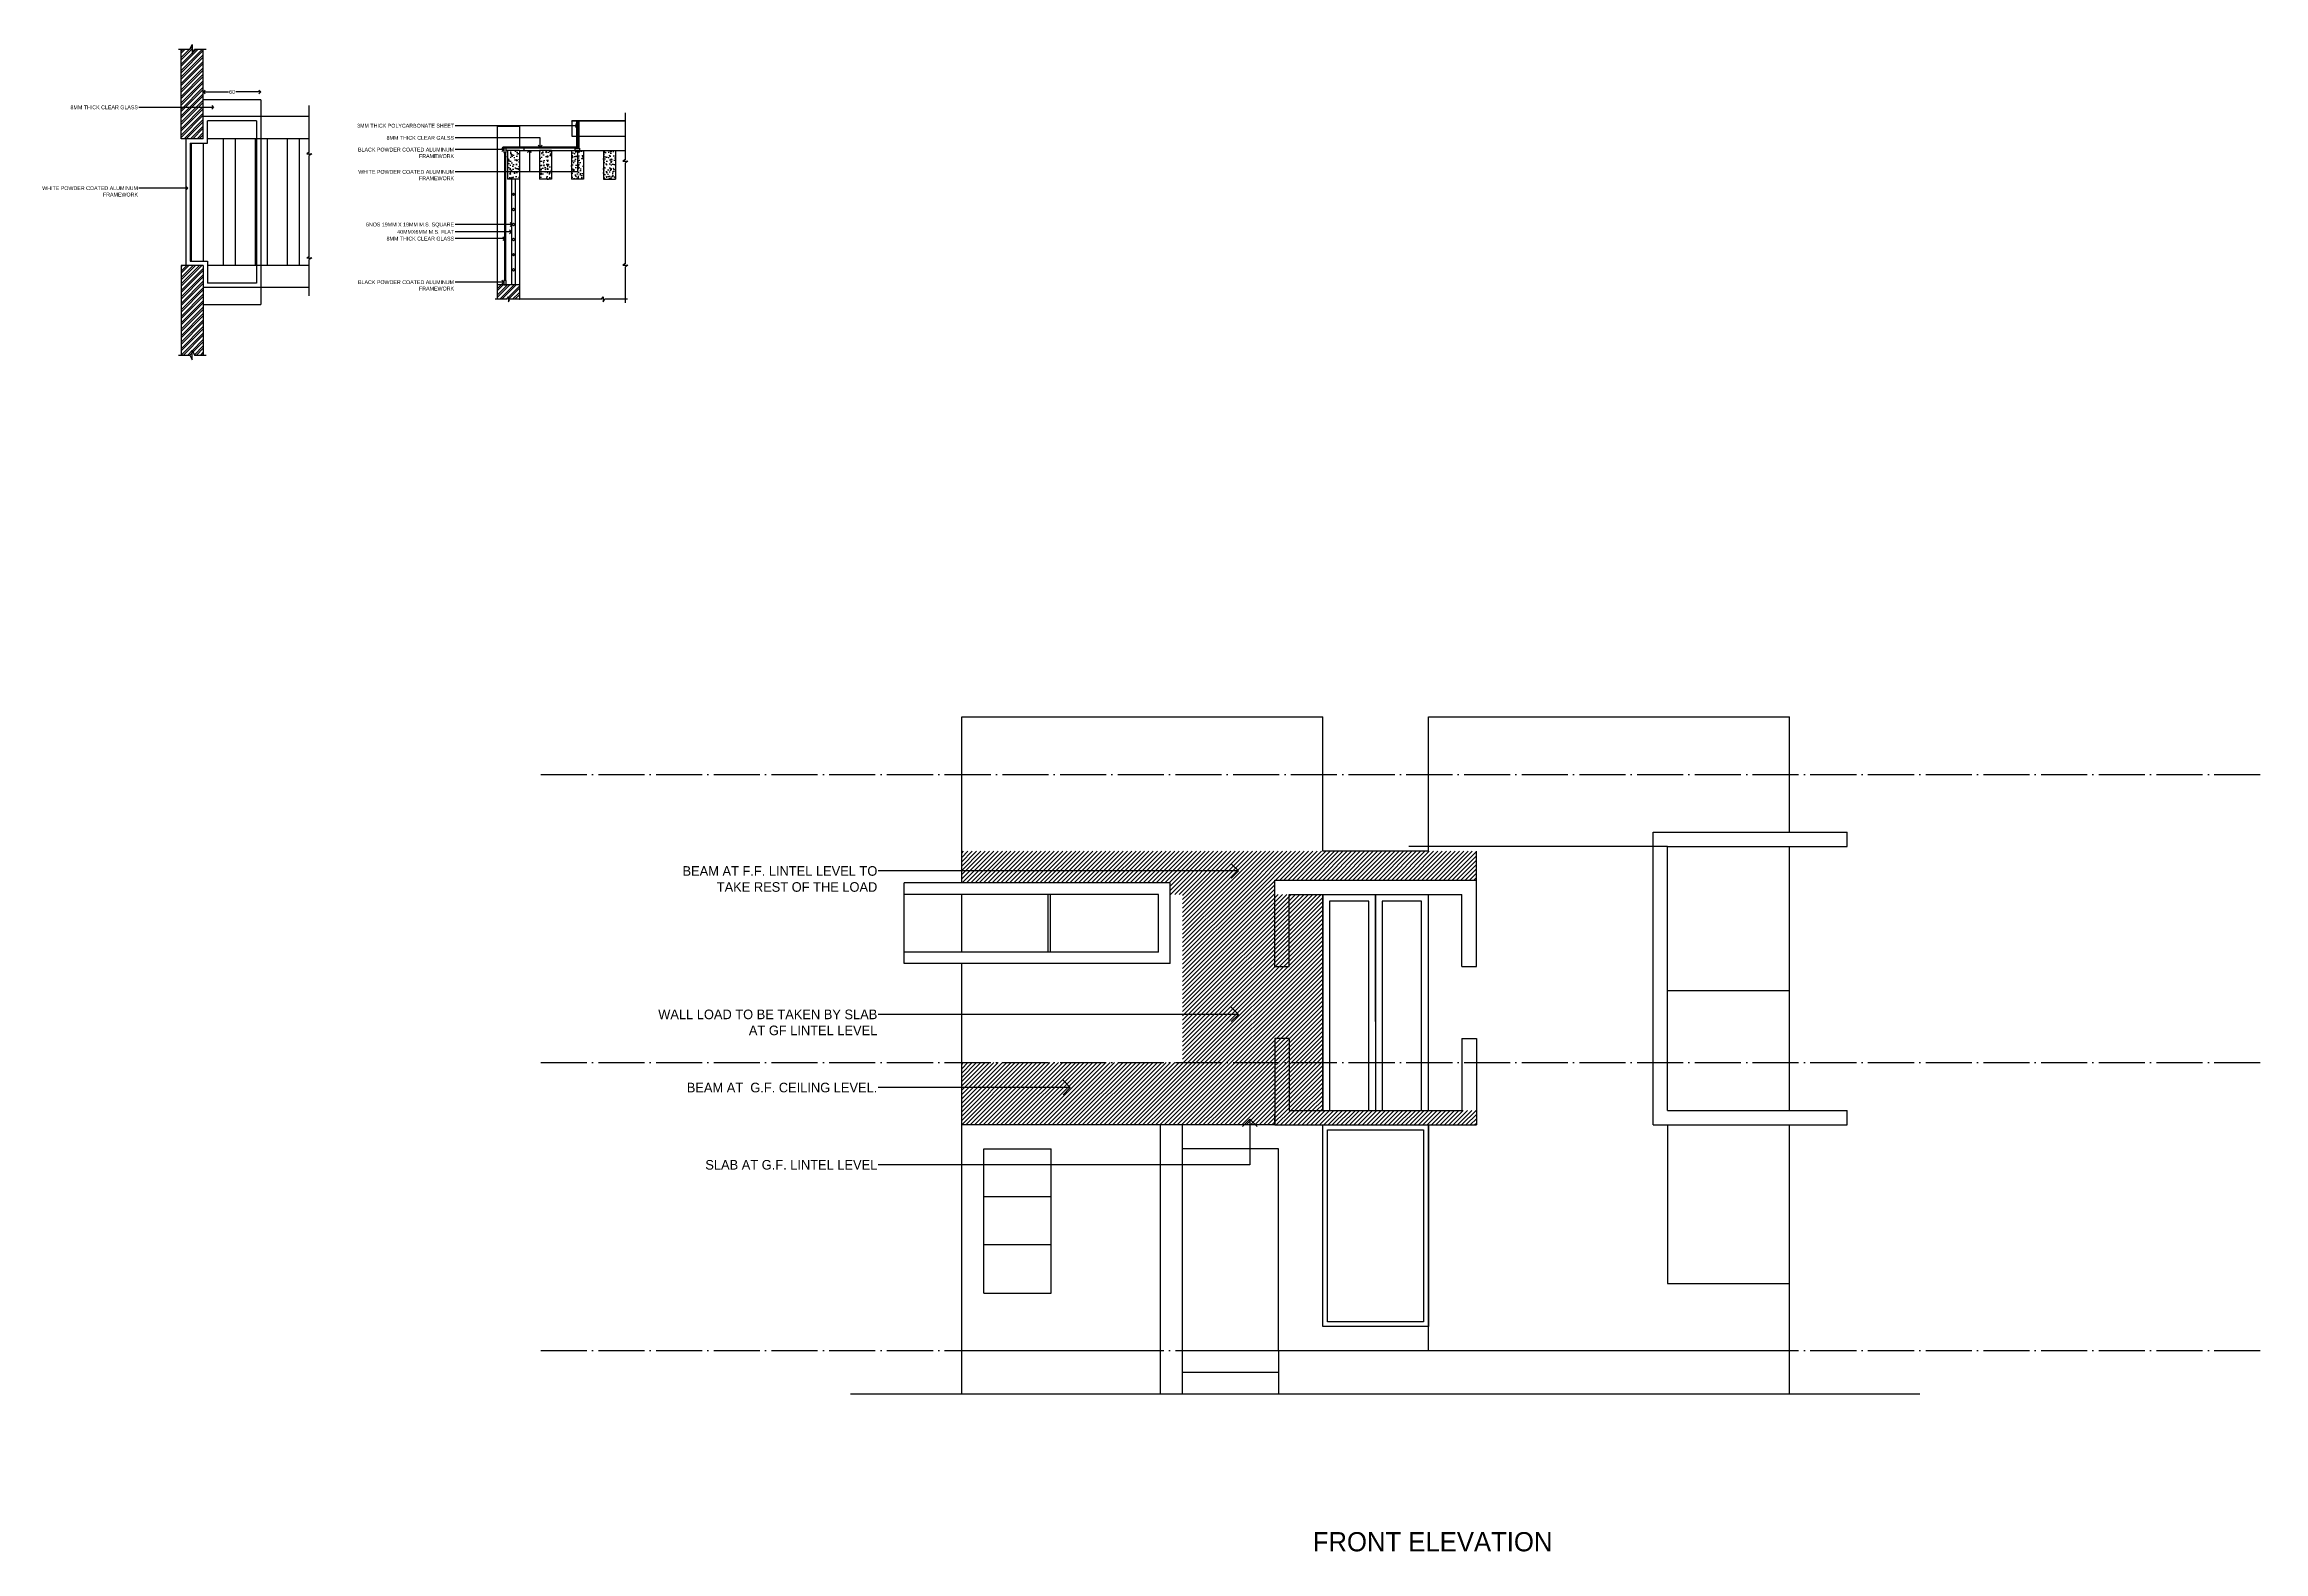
# Model space of a CAD drawing. Header units: metres. Extents: x -16 to 65907, y -5261 to 15511.
# Drawn here: x 18627 to 20938, y -5261 to -3692 of the extents above; entities that cross this region are included whole.
import ezdxf

# ---------------------------------------------------------------- set-up
doc = ezdxf.new("R2010")
doc.units = ezdxf.units.M
doc.header["$PDMODE"] = 67
doc.header["$PDSIZE"] = -5
doc.linetypes.add('ACAD_ISO04W100', pattern=[30, 24, -3, 0, -3])
doc.layers.get('0').update_dxf_attribs({"color": 6})
for name, color, linetype in [('BC-DIMENSION', 8, 'Continuous'), ('BC-GREYCOLOR', 8, 'Continuous'), ('BC-HATCH', 8, 'Continuous'), ('BC-TEXT', 7, 'Continuous'), ('BC-WALLS', 1, 'Continuous'), ('BC-WHITECOLOR', 7, 'Continuous')]:
    doc.layers.add(name, color=color, linetype=linetype)
doc.styles.add('BC-1IN10-1', font='FreeSans.ttf', dxfattribs={"height": 2})
doc.styles.add('BC-1IN10-2', font='FreeSans.ttf', dxfattribs={"height": 4})
doc.styles.get("Standard").update_dxf_attribs({"font": 'FreeSans.ttf'})
doc.dimstyles.new('BC-1IN10-1', dxfattribs={"dimtxt": 2, "dimasz": 2, "dimexe": 0.18, "dimexo": 0.0625, "dimgap": 1, "dimtad": 0, "dimtoh": 1, "dimzin": 12, "dimdsep": 46, "dimtxsty": 'BC-1IN10-1', "dimblk": 'OPEN90', "dimcen": 0.09, "dimse1": 1, "dimse2": 1, "dimclrd": 256, "dimclre": 256, "dimclrt": 7, "dimadec": 0, "dimazin": 0, "dimtfac": 1, "dimtdec": 1, "dimtofl": 0, "dimtmove": 1, "dimatfit": 3, "dimldrblk": 'OPEN90', "dimfxl": 1, "dimtolj": 1, "dimtzin": 0, "dimlwd": -1, "dimarcsym": 0})
doc.dimstyles.new('BC-1IN10-2', dxfattribs={"dimtxt": 4, "dimasz": 4, "dimexe": 0.18, "dimexo": 0.0625, "dimgap": 1, "dimtad": 0, "dimtoh": 1, "dimzin": 12, "dimdsep": 46, "dimtxsty": 'BC-1IN10-2', "dimblk": 'OPEN90', "dimcen": 0.09, "dimse1": 1, "dimse2": 1, "dimclrd": 256, "dimclre": 256, "dimclrt": 7, "dimadec": 0, "dimazin": 0, "dimtfac": 1, "dimtdec": 1, "dimtofl": 0, "dimtmove": 1, "dimatfit": 3, "dimldrblk": 'OPEN90', "dimfxl": 1, "dimtolj": 1, "dimtzin": 0, "dimlwd": -1, "dimarcsym": 0})

# ---------------------------------------------------------------- blocks, each defined once
blk = doc.blocks.new('_OPEN90')
at = {"color": 0, "linetype": 'ByBlock'}
for p, q in [((0, 0), (-1, 0)), ((-0.5, 0.5), (0, 0)), ((0, 0), (-0.5, -0.5))]:
    blk.add_line(p, q, dxfattribs=at)
blk = doc.blocks.new('*D2567')
at = {"layer": 'BC-TEXT'}
for p, q in [((18796.5, -3741.6), (18818.7, -3741.6)), ((18848.5, -3741.6), (18826.3, -3741.6))]:
    blk.add_line(p, q, dxfattribs=at)
at = {"layer": 'Defpoints', "color": 0}
for p in [(18792.5, -3741.6), (18792.5, -3767.3), (18852.5, -3767.3)]:
    blk.add_point(p, dxfattribs=at)
at = {"layer": 'BC-TEXT', "xscale": 4, "yscale": 4, "zscale": 4, "rotation": 180}
blk.add_blockref('_OPEN90', (18792.5, -3741.6), dxfattribs=at)
at = {"layer": 'BC-TEXT', "xscale": 4, "yscale": 4, "zscale": 4}
blk.add_blockref('_OPEN90', (18852.5, -3741.6), dxfattribs=at)
at = {"layer": 'BC-TEXT', "color": 7, "insert": (18822.5, -3741.6), "char_height": 4, "attachment_point": 5, "style": 'BC-1IN10-2'}
blk.add_mtext('\\A1;60', dxfattribs=at)

msp = doc.modelspace()

# ---------------------------------------------------------------- hatches: boundary and pattern name
at = {"layer": 'BC-HATCH'}
h = msp.add_hatch(dxfattribs=at)
h.set_pattern_fill('ANSI32', color=256, scale=0.5, style=0)
h.paths.add_polyline_path([(18792.512, -3790.33), (18792.512, -3697.083), (18783.52, -3697.083), (18781.012, -3702.083), (18781.012, -3692.083), (18778.504, -3697.083), (18769.512, -3697.083), (18769.512, -3790.33)])
h.paths.add_polyline_path([(18792.512, -4015.577), (18792.512, -3922.33), (18769.512, -3922.33), (18769.512, -4015.577), (18778.504, -4015.577), (18781.012, -4020.577), (18781.012, -4010.577), (18783.52, -4015.577)])
h = msp.add_hatch(dxfattribs=at)
h.set_pattern_fill('AR-CONC', color=256, scale=0.05, style=0)
h.set_pattern_definition([(50, (646.421, -354.523), (9.1092334, -0.7969543), [0.9525, -10.4775]), (355, (646.421, -354.523), (-1.7621413, 9.552832), [0.762, -8.382]), (100.451, (647.18, -354.59), (7.347125, 8.7558344), [0.8095, -8.9045]), (46.1842, (646.421, -351.983), (13.553952, -2.1021164), [1.42875, -15.71625]), (96.6356, (647.55, -352.158), (11.870212, 12.371278), [1.21425, -13.35675]), (351.184, (646.421, -351.983), (11.87023, 12.371256), [1.143, -12.573]), (21, (647.691, -352.618), (7.580744, -5.113276), [0.9525, -10.4775]), (326, (647.691, -352.618), (3.0901014, 9.2093983), [0.762, -8.382]), (71.4514, (648.3224, -353.044), (10.6708245, 4.096143), [0.8095, -8.9045]), (37.5, (646.4207, -354.5232), (0.15443016, 4.22775194), [0, -8.2804, 0, -8.509, 0, -8.41375]), (7.5, (646.4207, -354.523), (3.3409831, 5.0090287), [0, -4.8514, 0, -8.0899, 0, -3.20675]), (327.5, (643.5886, -354.5232), (6.77952976, -0.2864372), [0, -3.175, 0, -9.906, 0, -13.1445]), (317.5, (642.3186, -354.523), (7.406459, 1.2713246), [0, -4.1275, 0, -6.5786, 0, -9.3345])])
h.paths.add_polyline_path([(19221.674, -3832.479), (19221.674, -3802.479), (19209.174, -3802.479), (19209.174, -3832.479)])
h.paths.add_polyline_path([(19188.353, -3832.479), (19188.353, -3802.479), (19175.853, -3802.479), (19175.853, -3832.479)])
h.paths.add_polyline_path([(19155.033, -3832.479), (19155.033, -3802.479), (19142.533, -3802.479), (19142.533, -3832.479)])
h.paths.add_polyline_path([(19121.712, -3832.479), (19121.712, -3802.479), (19109.212, -3802.479), (19109.212, -3832.479)])
h = msp.add_hatch(dxfattribs=at)
h.set_pattern_fill('ANSI32', color=256, scale=0.5, style=0)
h.set_pattern_definition([(45, (646.4207, -354.523), (-3.367596, 3.367596), []), (45, (648.666, -354.523), (-3.367596, 3.367596), [])])
h.paths.add_polyline_path([(19121.712, -3957.479), (19121.712, -3942.479), (19098.712, -3942.479), (19098.712, -3957.479), (19108.531, -3957.479), (19110.212, -3954.979), (19110.212, -3959.979), (19111.893, -3957.479)])
at = {"layer": 'BC-WHITECOLOR', "linetype": 'Continuous'}
h = msp.add_hatch(dxfattribs=at)
h.set_pattern_fill('ANSI31', color=4, style=0)
h.paths.add_polyline_path([(20118.377, -4562.161), (20118.377, -4532.161), (19582.377, -4532.161), (19582.377, -4565.161), (19799.377, -4565.161), (19799.377, -4577.161), (19812.434, -4577.161), (19908.377, -4577.161), (19908.377, -4562.161)])
h = msp.add_hatch(dxfattribs=at)
h.set_pattern_fill('ANSI31', color=2, style=0)
h.paths.add_polyline_path([(19958.377, -4577.161), (19958.377, -4802.161), (19812.434, -4802.161), (19812.434, -4577.161)])
h = msp.add_hatch(dxfattribs=at)
h.set_pattern_fill('ANSI31', color=5, style=0)
h.paths.add_polyline_path([(19812.434, -4802.161), (19812.434, -4752.161), (19582.377, -4752.161), (19582.377, -4817.161), (19789.434, -4817.161), (19789.434, -4807.161), (19789.434, -4802.161)])
h = msp.add_hatch(dxfattribs=at)
h.set_pattern_fill('ANSI31', color=1, style=0)
h.paths.add_polyline_path([(19789.434, -4802.161), (19789.434, -4817.161), (20118.377, -4817.161), (20118.377, -4802.161)])

# ---------------------------------------------------------------- linework, layer by layer
at = {"layer": 'BC-DIMENSION', "linetype": 'Continuous'}
msp.add_line((20317.377, -4527.161), (20047.972, -4527.161), dxfattribs=at)
at = {"layer": 'BC-GREYCOLOR'}
for p, q in [((18902.884, -3790.33), (18797.012, -3790.33)), ((18813.333, -3790.33), (18813.333, -3922.33)), ((18825.833, -3790.33), (18825.833, -3922.33)), ((18846.653, -3790.33), (18846.653, -3922.33)), ((18859.153, -3790.33), (18859.153, -3922.33)), ((18879.974, -3790.33), (18879.974, -3922.33)), ((18892.474, -3790.33), (18892.474, -3922.33)), ((19176.169, -3771.879), (19176.169, -3787.479)), ((19176.169, -3787.479), (19181.169, -3787.479)), ((19181.169, -3772.479), (19181.169, -3799.179)), ((19183.669, -3772.479), (19183.669, -3799.979)), ((19183.669, -3787.479), (19232.084, -3787.479)), ((18780.012, -3794.83), (18780.012, -3917.83)), ((18792.512, -3794.83), (18792.512, -3917.83)), ((19188.353, -3802.479), (19209.174, -3802.479)), ((19221.674, -3802.479), (19232.084, -3802.479)), ((18902.884, -3922.33), (18797.012, -3922.33)), ((19522.377, -4637.161), (19522.377, -4577.161)), ((19582.377, -4637.161), (19582.377, -4577.161)), ((19958.377, -4577.161), (19958.377, -4802.161)), ((20013.377, -4709.581), (20013.377, -4577.161)), ((20013.377, -4577.161), (20013.377, -4802.161)), ((20068.377, -4802.161), (20068.377, -4577.161))]:
    msp.add_line(p, q, dxfattribs=at)
at = {"layer": 'BC-GREYCOLOR', "linetype": 'ACAD_ISO04W100', "ltscale": 2}
for p, q in [((19143.903, -4452.161), (20938.257, -4452.161)), ((19143.903, -4752.161), (20938.257, -4752.161)), ((19143.903, -5052.161), (20938.257, -5052.161))]:
    msp.add_line(p, q, dxfattribs=at)
at = {"layer": 'BC-GREYCOLOR'}
for points in [[(20006.377, -4802.161), (20006.377, -4584.161), (19965.377, -4584.161), (19965.377, -4802.161)], [(20061.377, -4802.161), (20061.377, -4584.161), (20020.377, -4584.161), (20020.377, -4802.161)]]:
    msp.add_lwpolyline(points, dxfattribs=at)
for points in [[(19958.377, -5027.161), (19958.377, -4817.161), (20068.377, -4817.161), (20068.377, -5027.161)], [(19963.377, -5022.161), (19963.377, -4822.161), (20063.377, -4822.161), (20063.377, -5022.161)]]:
    msp.add_lwpolyline(points, close=True, dxfattribs=at)
at = {"layer": 'BC-TEXT'}
for p, q in [((18852.513, -3749.83), (18792.512, -3749.83)), ((18852.513, -3749.83), (18852.513, -3963.049)), ((18902.884, -3804.393), (18902.884, -3755.863)), ((19232.084, -3811.886), (19232.084, -3763.355)), ((18774.262, -3790.33), (18774.262, -3922.33)), ((18902.884, -3767.33), (18792.512, -3767.33)), ((18848.013, -3771.83), (18797.012, -3771.83)), ((18848.013, -3771.83), (18848.013, -3940.83)), ((19098.712, -3777.479), (19098.712, -3942.479)), ((19121.712, -3777.479), (19098.712, -3777.479)), ((19121.712, -3777.479), (19121.712, -3799.179)), ((19232.084, -3771.579), (19176.169, -3771.579)), ((19176.169, -3771.879), (19176.169, -3771.579)), ((19232.084, -3771.879), (19176.169, -3771.879)), ((19181.169, -3771.879), (19183.669, -3771.879)), ((19181.169, -3772.479), (19181.169, -3771.879)), ((19181.169, -3772.479), (19183.669, -3772.479)), ((19182.103, -3799.979), (19182.103, -3772.479)), ((19182.703, -3799.979), (19182.703, -3772.479)), ((19183.669, -3772.479), (19183.669, -3771.879)), ((18778.762, -3794.83), (18797.012, -3794.83)), ((18778.762, -3794.83), (18778.762, -3917.83)), ((18902.884, -3804.393), (18900.384, -3806.074)), ((18900.384, -3806.074), (18905.384, -3806.074)), ((18905.384, -3806.074), (18902.884, -3807.755)), ((18902.884, -3912.787), (18902.884, -3807.755)), ((19182.103, -3799.179), (19104.58, -3799.179)), ((19104.58, -3799.979), (19104.58, -3799.179)), ((19179.853, -3799.979), (19104.58, -3799.979)), ((19106.312, -3804.479), (19106.312, -3937.979)), ((19107.112, -3804.479), (19107.112, -3937.979)), ((19109.212, -3802.479), (19107.962, -3802.479)), ((19121.712, -3802.479), (19121.712, -3832.479)), ((19121.712, -3802.479), (19142.533, -3802.479)), ((19126.212, -3799.979), (19126.212, -3802.479)), ((19155.033, -3802.479), (19175.853, -3802.479)), ((19182.103, -3799.979), (19182.103, -3799.179)), ((19232.084, -3811.886), (19229.584, -3813.567)), ((19113.462, -3832.479), (19113.462, -3942.479)), ((19117.462, -3832.479), (19117.462, -3942.479)), ((19121.712, -3832.479), (19121.712, -3942.479)), ((19229.584, -3813.567), (19234.584, -3813.567)), ((19234.584, -3813.567), (19232.084, -3815.248)), ((19232.084, -3920.28), (19232.084, -3815.248)), ((18778.762, -3917.83), (18797.012, -3917.83)), ((18902.884, -3912.787), (18900.384, -3914.468)), ((18900.384, -3914.468), (18905.384, -3914.468)), ((18905.384, -3914.468), (18902.884, -3916.149)), ((18902.884, -3953.785), (18902.884, -3916.149)), ((19232.084, -3920.28), (19229.584, -3921.961)), ((19229.584, -3921.961), (19234.584, -3921.961)), ((19234.584, -3921.961), (19232.084, -3923.642)), ((19232.084, -3961.278), (19232.084, -3923.642)), ((18902.884, -3945.33), (18792.512, -3945.33)), ((18848.013, -3940.83), (18797.012, -3940.83)), ((18792.512, -3963.049), (18852.513, -3963.049)), ((19108.531, -3957.479), (19096.412, -3957.479)), ((19108.531, -3957.479), (19110.212, -3954.979)), ((19110.212, -3954.979), (19110.212, -3959.979)), ((19110.212, -3959.979), (19111.893, -3957.479)), ((19207.347, -3957.479), (19111.893, -3957.479)), ((19207.347, -3957.479), (19209.028, -3954.979)), ((19209.028, -3954.979), (19209.028, -3959.979)), ((19209.028, -3959.979), (19210.709, -3957.479)), ((19234.384, -3957.479), (19210.709, -3957.479))]:
    msp.add_line(p, q, dxfattribs=at)
for points in [[(19115.462, -3849.537), (19114.119, -3848.193), (19115.462, -3846.85), (19116.806, -3848.193)], [(19115.462, -3865.251), (19114.119, -3863.908), (19115.462, -3862.564), (19116.806, -3863.908)], [(19115.462, -3880.965), (19114.119, -3879.622), (19115.462, -3878.278), (19116.806, -3879.622)], [(19115.462, -3896.68), (19114.119, -3895.336), (19115.462, -3893.993), (19116.806, -3895.336)], [(19115.462, -3912.394), (19114.119, -3911.05), (19115.462, -3909.707), (19116.806, -3911.05)], [(19115.462, -3928.108), (19114.119, -3926.765), (19115.462, -3925.421), (19116.806, -3926.765)]]:
    msp.add_lwpolyline(points, close=True, dxfattribs=at)
at = {"layer": 'BC-WALLS'}
for p, q in [((18769.512, -3790.33), (18769.512, -3697.083)), ((18792.512, -3790.33), (18792.512, -3697.083)), ((18792.512, -3790.33), (18769.512, -3790.33)), ((19109.212, -3802.479), (19109.212, -3832.479)), ((19121.712, -3802.479), (19109.212, -3802.479)), ((19121.712, -3802.479), (19121.712, -3832.479)), ((19142.533, -3802.479), (19142.533, -3832.479)), ((19155.033, -3802.479), (19142.533, -3802.479)), ((19155.033, -3802.479), (19155.033, -3832.479)), ((19175.853, -3802.479), (19188.353, -3802.479)), ((19175.853, -3802.479), (19175.853, -3832.479)), ((19188.353, -3802.479), (19188.353, -3832.479)), ((19209.174, -3802.479), (19209.174, -3832.479)), ((19209.174, -3802.479), (19221.674, -3802.479)), ((19221.674, -3802.479), (19221.674, -3832.479)), ((19121.712, -3832.479), (19109.212, -3832.479)), ((19155.033, -3832.479), (19142.533, -3832.479)), ((19188.353, -3832.479), (19175.853, -3832.479)), ((19209.174, -3832.479), (19221.674, -3832.479)), ((18769.512, -3922.33), (18769.512, -4015.577)), ((18792.512, -3922.33), (18769.512, -3922.33)), ((18792.512, -3922.33), (18792.512, -4015.577)), ((19121.712, -3942.479), (19098.712, -3942.479)), ((19098.712, -3942.479), (19098.712, -3957.479)), ((19121.712, -3942.479), (19121.712, -3957.479))]:
    msp.add_line(p, q, dxfattribs=at)
for points in [[(19107.962, -3799.979), (19105.462, -3799.979), (19105.462, -3804.479), (19107.962, -3804.479)], [(19179.853, -3802.479), (19179.853, -3799.979), (19184.353, -3799.979), (19184.353, -3802.479)], [(19107.962, -3937.979), (19105.462, -3937.979), (19105.462, -3942.479), (19107.962, -3942.479)]]:
    msp.add_lwpolyline(points, close=True, dxfattribs=at)
at = {"layer": 'BC-WHITECOLOR'}
for p, q in [((18766.637, -3697.083), (18778.504, -3697.083)), ((18778.504, -3697.083), (18781.012, -3692.083)), ((18781.012, -3692.083), (18781.012, -3702.083)), ((18781.012, -3702.083), (18783.52, -3697.083)), ((18783.52, -3697.083), (18795.387, -3697.083)), ((18797.012, -3794.83), (18797.012, -3771.83)), ((18797.012, -3917.83), (18797.012, -3940.83)), ((18766.637, -4015.577), (18778.504, -4015.577)), ((18778.504, -4015.577), (18781.012, -4020.577)), ((18781.012, -4020.577), (18781.012, -4010.577)), ((18781.012, -4010.577), (18783.52, -4015.577)), ((18783.52, -4015.577), (18795.387, -4015.577)), ((19582.377, -4392.161), (19958.377, -4392.161)), ((19582.377, -4565.161), (19582.377, -4392.161)), ((19958.377, -4532.161), (19958.377, -4392.161)), ((20068.377, -4392.161), (20444.377, -4392.161)), ((20068.377, -4532.161), (20068.377, -4392.161)), ((20444.377, -4512.161), (20444.377, -4392.161)), ((20302.377, -4817.161), (20302.377, -4512.161)), ((20302.377, -4512.161), (20504.377, -4512.161)), ((20317.377, -4527.161), (20504.377, -4527.161)), ((20317.377, -4802.161), (20317.377, -4527.161)), ((20444.377, -4677.161), (20444.377, -4527.161)), ((20504.377, -4527.161), (20504.377, -4512.161)), ((19799.377, -4565.161), (19522.377, -4565.161)), ((19522.377, -4577.161), (19522.377, -4565.161)), ((19799.377, -4649.161), (19799.377, -4565.161)), ((19908.377, -4562.161), (20118.377, -4562.161)), ((19908.377, -4652.161), (19908.377, -4562.161)), ((20118.377, -4652.161), (20118.377, -4562.161)), ((19787.377, -4577.161), (19522.377, -4577.161)), ((19672.377, -4637.161), (19672.377, -4577.161)), ((19674.877, -4637.161), (19674.877, -4577.161)), ((19787.377, -4637.161), (19787.377, -4577.161)), ((19923.377, -4577.161), (20103.377, -4577.161)), ((19923.377, -4652.161), (19923.377, -4577.161)), ((19958.377, -4802.161), (19958.377, -4577.161)), ((20068.377, -4802.161), (20068.377, -4577.161)), ((20103.377, -4652.161), (20103.377, -4577.161)), ((19787.377, -4637.161), (19522.377, -4637.161)), ((19522.377, -4649.161), (19522.377, -4637.161)), ((19799.377, -4649.161), (19522.377, -4649.161)), ((19582.377, -5097.161), (19582.377, -4649.161)), ((19908.377, -4652.161), (19923.377, -4652.161)), ((20103.377, -4652.161), (20118.377, -4652.161)), ((20317.377, -4677.161), (20444.377, -4677.161)), ((20444.377, -4802.161), (20444.377, -4677.161)), ((19908.377, -4727.161), (19908.377, -4817.161)), ((19923.377, -4727.161), (19908.377, -4727.161)), ((19923.377, -4727.161), (19923.377, -4802.161)), ((20103.377, -4727.161), (20103.377, -4802.161)), ((20103.377, -4727.161), (20118.377, -4727.161)), ((20118.377, -4727.161), (20118.377, -4817.161)), ((19908.377, -4817.161), (19908.377, -4807.161)), ((19923.377, -4802.161), (20103.377, -4802.161)), ((20317.377, -4802.161), (20504.377, -4802.161)), ((20504.377, -4817.161), (20504.377, -4802.161)), ((19908.377, -4817.161), (19582.377, -4817.161)), ((19789.434, -5097.161), (19789.434, -4817.161)), ((19812.434, -5052.161), (19812.434, -4817.161)), ((19908.377, -4817.161), (20118.377, -4817.161)), ((20068.377, -5052.161), (20068.377, -4817.161)), ((20302.377, -4817.161), (20504.377, -4817.161)), ((20317.377, -4817.161), (20317.377, -4982.161)), ((20444.377, -5097.161), (20444.377, -4817.161)), ((19605.377, -4992.161), (19605.377, -4842.161)), ((19605.377, -4842.161), (19675.377, -4842.161)), ((19675.377, -4992.161), (19675.377, -4842.161)), ((19912.434, -4842.161), (19812.434, -4842.161)), ((19812.434, -5052.161), (19812.434, -4842.161)), ((19912.434, -5052.161), (19912.434, -4842.161)), ((19675.377, -4892.161), (19605.377, -4892.161)), ((19675.377, -4942.161), (19605.377, -4942.161)), ((19605.377, -4992.161), (19675.377, -4992.161)), ((20317.377, -4982.161), (20444.377, -4982.161)), ((19582.377, -5052.161), (19789.434, -5052.161)), ((19812.434, -5097.161), (19812.434, -5052.161)), ((19812.434, -5052.161), (20444.377, -5052.161)), ((19912.434, -5052.161), (19912.434, -5097.161)), ((19812.434, -5074.661), (19912.434, -5074.661)), ((19466.689, -5097.161), (20580.178, -5097.161))]:
    msp.add_line(p, q, dxfattribs=at)
at = {"layer": 'BC-WHITECOLOR', "linetype": 'Continuous'}
for p, q in [((20068.377, -4532.161), (19958.377, -4532.161)), ((20118.377, -4562.161), (20118.377, -4532.161))]:
    msp.add_line(p, q, dxfattribs=at)

# ---------------------------------------------------------------- texts
at = {"layer": 'BC-TEXT', "color": 7, "char_height": 4, "attachment_point": 3, "style": 'BC-1IN10-2'}
for s, insert, width in [('{8MM THICK CLEAR GLASS}', (18724.489, -3755.615), 98.77036), ('{3MM THICK POLYCARBONATE SHEET}', (19053.689, -3774.734), 108.37867), ('{8MM THICK CLEAR GALSS}', (19053.689, -3787.432), 90.32701), ('{BLACK POWDER COATED ALUMINUM FRAMEWORK}', (19053.689, -3799.679), 98.77036), ('{WHITE POWDER COATED ALUMINUM FRAMEWORK}', (19053.689, -3822.834), 116.78867), ('{WHITE POWDER COATED ALUMINUM FRAMEWORK}', (18724.489, -3839.795), 98.77036), ('{6NOS 19MM X 19MM M.S. SQUARE}', (19053.689, -3877.622), 98.77036), ('{8MM THICK CLEAR GLASS}', (19053.689, -3892.339), 98.77036), ('{40MMX6MM M.S. FLAT}', (19053.689, -3885.269), 98.77036), ('{BLACK POWDER COATED ALUMINUM FRAMEWORK}', (19053.689, -3937.679), 98.77036)]:
    msp.add_mtext(s, dxfattribs=dict(at, insert=insert, width=width))
at = {"layer": 'BC-TEXT', "insert": (19947.956, -5241.116), "char_height": 20, "width": 260.91664, "attachment_point": 1}
msp.add_mtext('{\\fUbuntu|b0|i0|c0|p34;{\\C7;FRONT ELEVATION}}', dxfattribs=at)
at = {"layer": 'BC-WHITECOLOR', "color": 4, "linetype": 'Continuous', "insert": (19494.482, -4547.714), "char_height": 10, "width": 228.15148, "attachment_point": 3, "style": 'BC-1IN10-1'}
msp.add_mtext('{BEAM AT F.F. LINTEL LEVEL TO TAKE REST OF THE LOAD}', dxfattribs=at)
at = {"layer": 'BC-WHITECOLOR', "color": 2, "linetype": 'Continuous', "insert": (19494.482, -4697.052), "char_height": 10, "width": 228.15148, "attachment_point": 3, "style": 'BC-1IN10-1'}
msp.add_mtext('{WALL LOAD TO BE TAKEN BY SLAB AT GF LINTEL LEVEL}', dxfattribs=at)
at = {"layer": 'BC-WHITECOLOR', "color": 5, "linetype": 'Continuous', "insert": (19494.482, -4773.205), "char_height": 10, "width": 228.15148, "attachment_point": 3, "style": 'BC-1IN10-1'}
msp.add_mtext('{BEAM AT  G.F. CEILING LEVEL.}', dxfattribs=at)
at = {"layer": 'BC-WHITECOLOR', "color": 1, "linetype": 'Continuous', "insert": (19494.482, -4853.64), "char_height": 10, "width": 229.75449, "attachment_point": 3, "style": 'BC-1IN10-1'}
msp.add_mtext('{SLAB AT G.F. LINTEL LEVEL}', dxfattribs=at)

# ---------------------------------------------------------------- dimensions: what is measured, and where the dimension line sits
at = {"layer": 'BC-TEXT'}
dim = msp.add_linear_dim(base=(18792.512, -3741.555), p1=(18852.513, -3767.33), p2=(18792.512, -3767.33), dimstyle='BC-1IN10-2', override={"dimlfac": 1}, dxfattribs=at)
dim.commit()
dim.dimension.update_dxf_attribs({"geometry": '*D2567', "text_midpoint": (18822.513, -3741.555)})

# ---------------------------------------------------------------- leaders
at = {"layer": 'BC-TEXT', "annotation_type": 0, "has_hookline": 1, "hookline_direction": 1}
for points, text_width in [([(18803.296, -3757.615), (18725.489, -3757.615)], 68.79), ([(19182.103, -3776.734), (19054.689, -3776.734)], 99.369), ([(19143.342, -3799.179), (19143.342, -3789.432), (19054.689, -3789.432)], 68.79), ([(19105.462, -3801.679), (19054.689, -3801.679)], 97.525), ([(19132.123, -3802.479), (19132.123, -3824.834), (19054.689, -3824.834)], 97.471), ([(18776.262, -3841.795), (18725.489, -3841.795)], 97.471), ([(19114.119, -3879.622), (19054.689, -3879.622)], 89.827), ([(19106.312, -3894.339), (19054.689, -3894.339)], 68.79), ([(19113.462, -3887.269), (19054.689, -3887.269)], 58.294), ([(19105.462, -3939.679), (19054.689, -3939.679)], 97.525)]:
    msp.add_leader(points, dimstyle='BC-1IN10-2', override={"dimtad": 0}, dxfattribs=dict(at, text_width=text_width))
at = {"layer": 'BC-TEXT'}
msp.add_leader([(19182.103, -3802.479), (19182.103, -3824.834), (19132.123, -3824.834)], dimstyle='BC-1IN10-2', dxfattribs=at)
at = {"layer": 'BC-WHITECOLOR', "linetype": 'Continuous', "annotation_type": 0, "has_hookline": 1, "hookline_direction": 1}
for points, override, text_width in [([(19870.532, -4552.714), (19495.482, -4552.714)], {"dimasz": 15, "dimtad": 0, "dimclrd": 4}, 202.84), ([(19870.532, -4702.052), (19495.482, -4702.052)], {"dimasz": 15, "dimtad": 0, "dimclrd": 2}, 192.73), ([(19695.44, -4778.205), (19495.482, -4778.205)], {"dimasz": 15, "dimtad": 0, "dimclrd": 5}, 196.406)]:
    msp.add_leader(points, dimstyle='BC-1IN10-1', override=override, dxfattribs=dict(at, text_width=text_width))
at = {"layer": 'BC-WHITECOLOR', "color": 1, "linetype": 'Continuous', "annotation_type": 0, "has_hookline": 1, "hookline_direction": 1, "text_width": 179.424}
msp.add_leader([(19882.446, -4811.244), (19882.446, -4858.64), (19495.482, -4858.64)], dimstyle='BC-1IN10-1', override={"dimasz": 15, "dimtad": 0, "dimclrd": 1}, dxfattribs=at)

doc.saveas('drawing.dxf')
